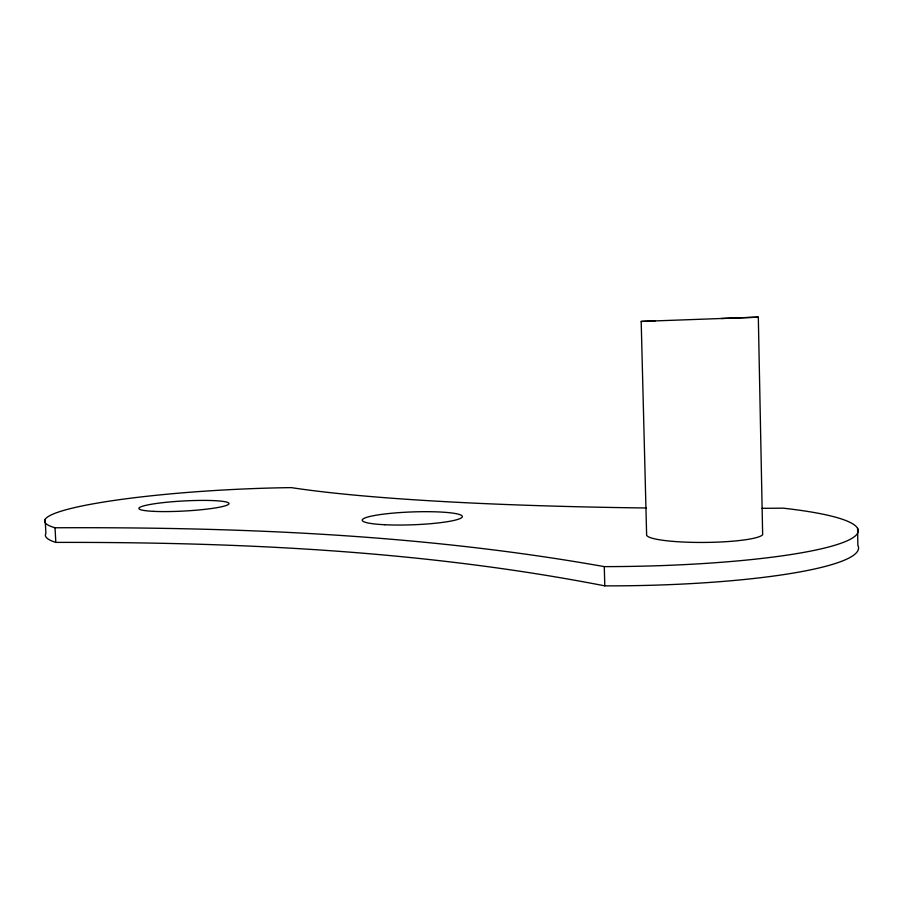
<?xml version="1.0" encoding="UTF-8"?>
<svg xmlns="http://www.w3.org/2000/svg" width="903" height="903" viewBox="0 0 903 903"><rect width="100%" height="100%" fill="white"/><g stroke="black" fill="none" stroke-linecap="round" stroke-linejoin="round"><path stroke-width="1.35" d="M641.186 321.423L758.317 317.145L762.651 534.723A58.277 8.206 -0.5 0 1 703.392 542.443A58.277 8.206 -0.5 0 1 646.638 535.265L641.186 321.423L655.093 320.892M758.317 317.145L721.373 318.511M857.59 528.3L857.85 545.288A229.035 34.596 -0.8 0 1 604.807 585.855C424.15 550.661 239.498 542.014 55.817 542.398L55.038 527.77C238.663 526.934 423.168 534.395 604.276 566.621A229.215 32.09 -0.9 0 0 838.086 544.238A229.215 32.09 -0.9 0 0 783.138 508.163A593.858 50.354 -0.8 0 1 762.087 508.321M45.15 519.406L45.906 533.346A189.066 23.817 -3 0 0 55.817 542.398M604.276 566.621L604.807 585.855M646.48 507.983A593.858 50.354 -0.8 0 1 291.297 487.62A189.19 22.078 -2.9 0 0 98.45 502.903A189.19 22.078 -2.9 0 0 55.038 527.77M384.926 524.745A50.116 6.434 -2.1 0 0 462.28 516.911A50.116 6.434 -2.1 0 0 389.599 513.446A50.116 6.434 -2.1 0 0 384.926 524.745M153.668 511.358A45.161 5.046 -3.1 0 0 228.007 504.698A45.161 5.046 -3.1 0 0 170.069 501.933A45.161 5.046 -3.1 0 0 153.668 511.358"/></g></svg>
